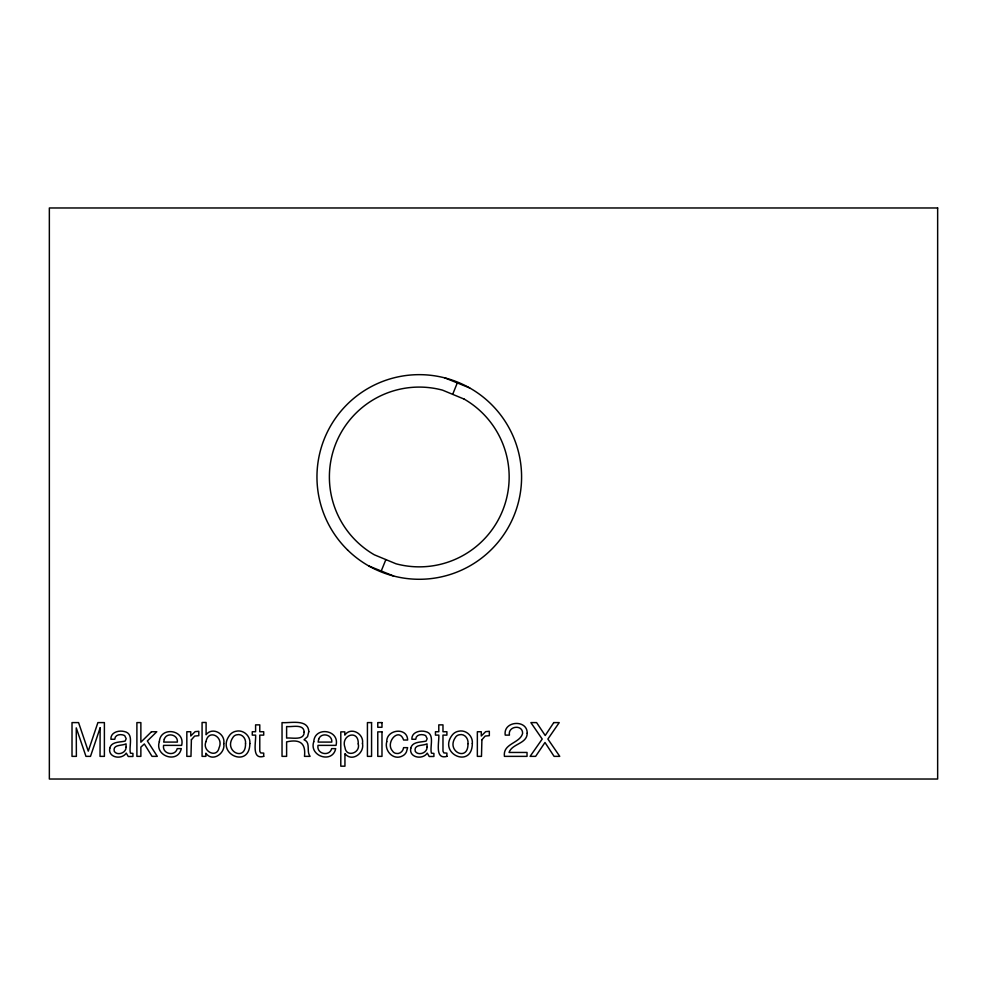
<?xml version="1.0" encoding="UTF-8"?>
<svg xmlns="http://www.w3.org/2000/svg" width="987" height="987" viewBox="0 0 987 987"><rect width="100%" height="100%" fill="white"/><g stroke="black" fill="none" stroke-linecap="round" stroke-linejoin="round"><path stroke-width="1.48" d="M381.241 571.017L385.868 559.592M452.675 394.356L457.302 382.919M444.915 377.91L469.676 387.928M368.854 566.007L393.628 576.026M100.131 727.875L100.032 756.363L104.388 756.363L104.388 722.595L97.898 722.595L88.262 751.144L78.565 722.595L72.014 722.595L72.014 756.363L76.381 756.363L76.258 727.875L85.968 756.363L90.496 756.363L100.131 727.875M358.256 743.902C360.736 753.032 346.215 757.868 344.994 747.554C340.342 734.834 358.886 728.949 358.256 743.902M205.999 741.558C201.718 751.107 216.856 758.978 219.102 747.727C224.074 736.746 208.43 728.505 205.999 741.558M223.753 743.581C225.69 753.365 212.328 762.606 205.888 753.217L205.888 756.363L202.076 756.363L202.076 722.472L206.098 722.472L206.098 734.735C212.378 726.37 225.702 733.81 223.753 743.581M249.847 743.532C249.674 769.292 214.771 753.673 230.057 734.71A10.166 10.166 0 0 1 235.992 731.256C243.407 729.405 250.673 735.994 249.847 743.532M386.756 741.669C384.079 750.91 393.64 760.989 402.708 755.808A8.451 8.451 0 0 0 406.434 751.884L407.631 747.652L403.609 747.652C403.128 751.354 399.686 754.364 395.886 753.377A5.071 5.071 0 0 1 392.53 751.008C384.893 742.643 399.019 726.518 403.609 740.016L407.631 740.016C407.471 726.839 386.349 729.294 386.756 741.669M472.317 743.532C472.131 769.292 437.229 753.673 452.515 734.71A10.166 10.166 0 0 1 458.462 731.256C465.864 729.405 473.143 735.994 472.317 743.532M159.351 741.693C154.379 756.227 178.067 764.012 181.287 748.639L177.216 748.639C175.217 756.832 161.905 754.105 163.583 745.37L181.633 745.37C185.581 729.726 160.326 725.988 159.351 741.693M313.755 741.693C308.783 756.227 332.483 764.012 335.691 748.639L331.632 748.639C329.621 756.832 316.309 754.105 317.999 745.37L336.036 745.37C339.997 729.726 314.73 725.988 313.755 741.693M362.476 743.507C364.647 753.217 351.767 762.556 344.944 753.599L344.944 766.183L340.799 766.183L340.799 731.861L344.821 731.861L344.821 735.118C350.817 726.309 364.302 733.76 362.476 743.507M304.156 732.132C304.243 740.879 291.708 737.449 286.612 738.066L286.612 726.518C291.696 727.308 303.934 723.409 304.156 732.132M109.779 748.282C107.854 757.769 121.771 760.052 126.274 753.106L128.236 756.511L132.937 756.474L132.937 753.426L130.469 753.167C128.507 746.579 134.503 733.588 124.387 731.552C118.884 730.047 110.445 732.243 110.914 739.263L114.776 739.263C114.874 734.291 121.228 733.76 124.67 735.586L126.176 738.658L125.189 741.052C120.056 742.421 111.161 741.397 109.779 748.282M410.765 748.282C408.84 757.769 422.744 760.052 427.248 753.106L429.222 756.511L433.91 756.474L433.91 753.426L431.442 753.167C429.481 746.579 435.477 733.588 425.372 731.552C419.857 730.047 411.431 732.243 411.887 739.263L415.749 739.263C415.86 734.291 422.202 733.76 425.656 735.586L427.161 738.658L426.162 741.052C421.03 742.421 412.147 741.397 410.765 748.282M527.194 733.193C527.144 743.939 512.08 743.507 509.045 752.452L527.033 752.452L527.033 756.363L504.431 756.363C502.691 743.248 520.026 743.507 522.616 733.378C522.777 724.026 507.528 726.074 509.44 735.118L505.233 735.118C502.926 720.781 527.44 719.091 527.194 733.193M245.529 743.655C245.911 762.297 223.321 751.366 232.883 737.536A5.626 5.626 0 0 1 236.633 734.822C242.012 733.279 246.219 738.547 245.529 743.655M467.986 743.655C468.369 762.297 445.791 751.366 455.34 737.536A5.626 5.626 0 0 1 459.091 734.822C464.482 733.279 468.677 738.547 467.986 743.655M308.795 731.7L307.549 736.66L304.033 739.769C310.449 742.101 306.871 750.083 309.19 754.858L310.091 756.363L304.477 756.363C305.97 743.162 299.937 738.905 286.612 741.879L286.612 756.363L282.035 756.363L282.035 722.595C290.018 723.36 308.314 718.499 308.795 731.7M126.065 747.171C126.398 752.797 117.465 756.141 114.295 751.415C112.407 744.099 122.092 746.024 126.065 743.84L126.065 747.171M427.038 747.171C427.371 752.797 418.439 756.141 415.28 751.415C413.38 744.099 423.065 746.024 427.038 743.84L427.038 747.171M191.392 739.732L190.972 756.363L186.827 756.363L186.827 731.737L190.762 731.737L190.762 735.994L195.155 731.638L198.806 731.305L198.806 735.673L194.686 736.055L191.392 739.732M481.903 739.732L481.483 756.363L477.35 756.363L477.35 731.737L481.274 731.737L481.274 735.994L485.678 731.638L489.33 731.305L489.33 735.673L485.197 736.055L481.903 739.732M164.274 739.189L163.694 742.088L177.376 742.088C178.191 734.439 166.643 731.996 164.274 739.189M318.678 739.189L318.11 742.088L331.792 742.088C332.594 734.439 321.059 731.996 318.678 739.189M553.769 722.595L545.219 735.512L536.595 722.595L530.87 722.595L542.208 739.053L530.105 756.363L535.633 756.363L544.984 742.483L554.089 756.363L559.765 756.363L547.884 739.053L559.222 722.595L553.769 722.595M151.492 731.737L140.87 742.199L140.87 722.595L136.897 722.595L136.897 756.363L140.87 756.363L140.87 747.122L144.336 743.951L152.023 756.363L157.303 756.363L147.347 740.966L156.785 731.737L151.492 731.737M263.714 756.363C251.154 760.002 256.225 741.385 255.596 735.118L252.265 735.118L252.265 731.737L255.596 731.737L255.596 724.865L259.778 724.865L259.778 731.737L263.714 731.737L263.714 735.118L259.778 735.118L259.778 751.193L260.654 752.921L263.714 753.106L263.714 756.363M446.901 756.363C434.342 760.002 439.412 741.385 438.796 735.118L435.452 735.118L435.452 731.737L438.796 731.737L438.796 724.865L442.978 724.865L442.978 731.737L446.901 731.737L446.901 735.118L442.978 735.118L442.978 751.193L443.842 752.921L446.901 753.106L446.901 756.363M937.65 207.973L49.35 207.973L49.35 779.027L937.65 779.027L937.65 207.973M371.568 722.595L367.423 722.595L367.423 756.363L371.568 756.363L371.568 722.595M381.981 722.595L377.774 722.595L377.774 727.283L381.981 727.283L381.981 722.595M381.981 731.861L377.774 731.861L377.774 756.363L381.981 756.363L381.981 731.861M464.211 399.13L442.534 390.149A89.879 89.879 0 0 0 374.332 554.805L396.009 563.787A89.879 89.879 0 0 0 464.211 399.13M347.535 549.932A102.327 102.327 0 0 0 518.323 502.617A102.327 102.327 0 0 0 391.95 378.366A102.327 102.327 0 0 0 347.535 549.932"/></g></svg>
